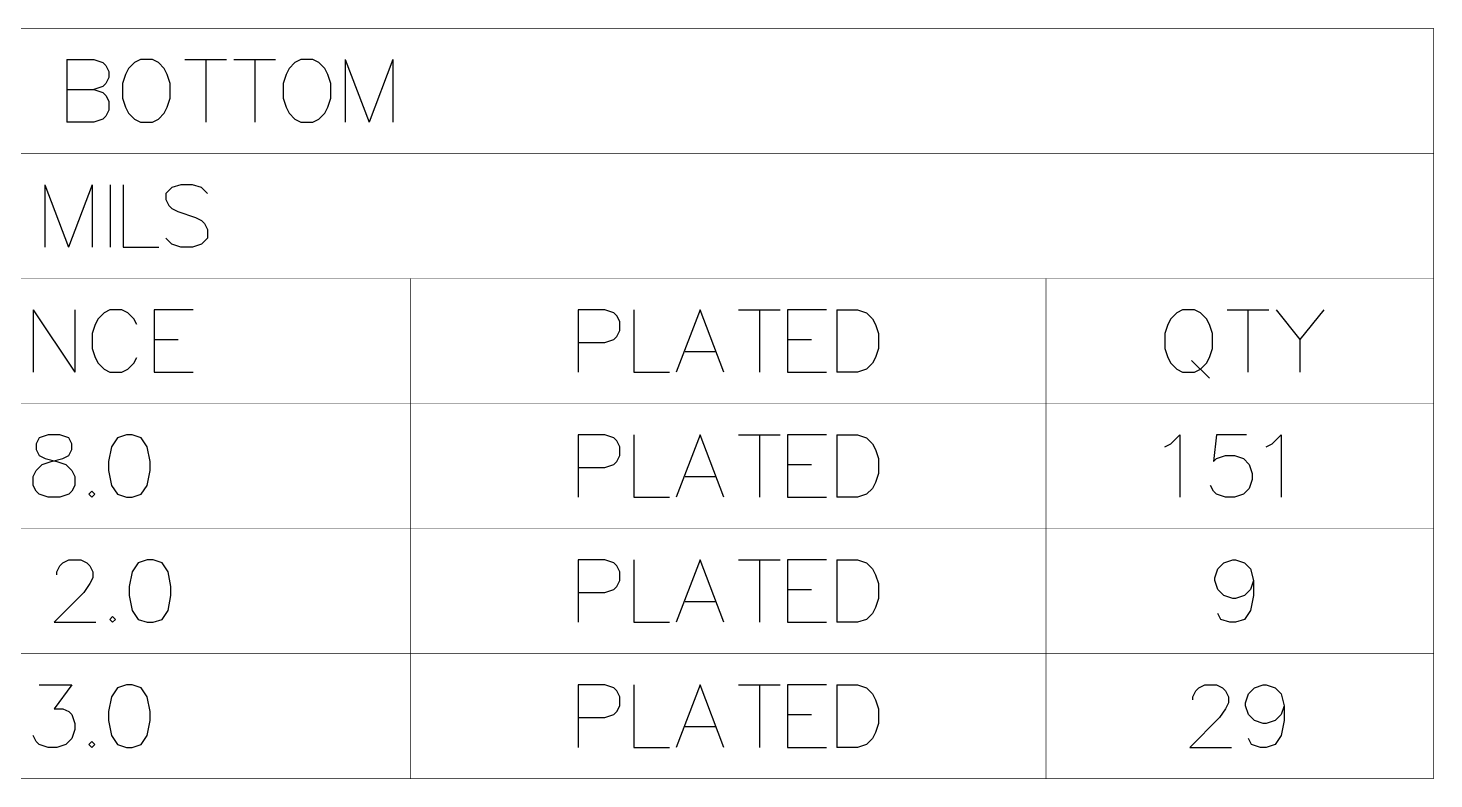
# Model space of a CAD drawing. Header units: millimetres. Extents: x 0 to 559, y 0 to 433.
# Drawn here: x 122.2 to 193.6, y 169.3 to 207.5 of the extents above; entities that cross this region are included whole.
import ezdxf

# ---------------------------------------------------------------- set-up
doc = ezdxf.new("R2010")
doc.units = ezdxf.units.MM
doc.layers.add('Mechanical5', color=56, linetype='Continuous')

msp = doc.modelspace()

# ---------------------------------------------------------------- linework, layer by layer
at = {"layer": 'Mechanical5'}
for p, q in [((124.139, 205.869), (124.139, 202.695)), ((124.139, 205.869), (125.5, 205.869)), ((125.5, 205.869), (125.953, 205.718)), ((125.953, 205.718), (126.104, 205.567)), ((127.571, 205.718), (127.268, 205.415)), ((127.873, 205.869), (127.571, 205.718)), ((128.478, 205.869), (127.873, 205.869)), ((128.78, 205.718), (128.478, 205.869)), ((129.082, 205.415), (128.78, 205.718)), ((130.125, 205.869), (132.241, 205.869)), ((131.183, 205.869), (131.183, 202.695)), ((132.619, 205.869), (134.735, 205.869)), ((133.677, 205.869), (133.677, 202.695)), ((135.718, 205.718), (135.416, 205.415)), ((136.02, 205.869), (135.718, 205.718)), ((136.625, 205.869), (136.02, 205.869)), ((136.927, 205.718), (136.625, 205.869)), ((137.23, 205.415), (136.927, 205.718)), ((138.273, 205.869), (138.273, 202.695)), ((138.273, 205.869), (139.482, 202.695)), ((140.691, 205.869), (139.482, 202.695)), ((140.691, 205.869), (140.691, 202.695)), ((126.104, 205.567), (126.256, 205.264)), ((126.256, 204.962), (126.104, 204.66)), ((126.256, 205.264), (126.256, 204.962)), ((127.117, 205.113), (126.966, 204.66)), ((127.268, 205.415), (127.117, 205.113)), ((129.233, 205.113), (129.082, 205.415)), ((129.384, 204.66), (129.233, 205.113)), ((135.265, 205.113), (135.113, 204.66)), ((135.416, 205.415), (135.265, 205.113)), ((137.381, 205.113), (137.23, 205.415)), ((137.532, 204.66), (137.381, 205.113)), ((124.139, 204.357), (125.5, 204.357)), ((125.953, 204.508), (125.5, 204.357)), ((125.5, 204.357), (125.953, 204.206)), ((126.104, 204.66), (125.953, 204.508)), ((125.953, 204.206), (126.104, 204.055)), ((126.966, 204.66), (126.966, 203.904)), ((129.384, 203.904), (129.384, 204.66)), ((135.113, 204.66), (135.113, 203.904)), ((137.532, 203.904), (137.532, 204.66)), ((126.104, 204.055), (126.256, 203.753)), ((126.256, 203.753), (126.256, 203.299)), ((126.966, 203.904), (127.117, 203.45)), ((129.233, 203.45), (129.384, 203.904)), ((135.113, 203.904), (135.265, 203.45)), ((137.381, 203.45), (137.532, 203.904)), ((125.953, 202.846), (125.5, 202.695)), ((126.104, 202.997), (125.953, 202.846)), ((126.256, 203.299), (126.104, 202.997)), ((127.117, 203.45), (127.268, 203.148)), ((127.268, 203.148), (127.571, 202.846)), ((127.571, 202.846), (127.873, 202.695)), ((128.478, 202.695), (128.78, 202.846)), ((128.78, 202.846), (129.082, 203.148)), ((129.082, 203.148), (129.233, 203.45)), ((135.265, 203.45), (135.416, 203.148)), ((135.416, 203.148), (135.718, 202.846)), ((135.718, 202.846), (136.02, 202.695)), ((136.625, 202.695), (136.927, 202.846)), ((136.927, 202.846), (137.23, 203.148)), ((137.23, 203.148), (137.381, 203.45)), ((125.5, 202.695), (124.139, 202.695)), ((127.873, 202.695), (128.478, 202.695)), ((136.02, 202.695), (136.625, 202.695)), ((123.007, 199.519), (123.007, 196.345)), ((123.007, 199.519), (124.216, 196.345)), ((125.425, 199.519), (124.216, 196.345)), ((125.425, 199.519), (125.425, 196.345)), ((126.332, 199.519), (126.332, 196.345)), ((126.998, 199.519), (126.998, 196.345)), ((129.461, 199.368), (129.159, 199.065)), ((129.915, 199.519), (129.461, 199.368)), ((130.52, 199.519), (129.915, 199.519)), ((130.973, 199.368), (130.52, 199.519)), ((131.275, 199.065), (130.973, 199.368)), ((129.159, 199.065), (129.159, 198.763)), ((129.159, 198.763), (129.31, 198.461)), ((129.31, 198.461), (129.461, 198.31)), ((129.461, 198.31), (129.764, 198.158)), ((129.764, 198.158), (130.671, 197.856)), ((130.671, 197.856), (130.973, 197.705)), ((130.973, 197.705), (131.124, 197.554)), ((131.124, 197.554), (131.275, 197.251)), ((131.275, 197.251), (131.275, 196.798)), ((126.998, 196.345), (128.811, 196.345)), ((129.461, 196.496), (129.159, 196.798)), ((129.915, 196.345), (129.461, 196.496)), ((130.52, 196.345), (129.915, 196.345)), ((130.973, 196.496), (130.52, 196.345)), ((131.275, 196.798), (130.973, 196.496)), ((122.422, 193.169), (122.422, 189.995)), ((122.422, 193.169), (124.538, 189.995)), ((124.538, 193.169), (124.538, 189.995)), ((126.02, 193.018), (125.717, 192.715)), ((126.322, 193.169), (126.02, 193.018)), ((126.927, 193.169), (126.322, 193.169)), ((127.229, 193.018), (126.927, 193.169)), ((127.531, 192.715), (127.229, 193.018)), ((130.539, 193.169), (128.574, 193.169)), ((128.574, 193.169), (128.574, 189.995)), ((151.455, 193.169), (150.095, 193.169)), ((150.095, 193.169), (150.095, 189.995)), ((151.909, 193.018), (151.455, 193.169)), ((152.06, 192.867), (151.909, 193.018)), ((152.211, 192.564), (152.06, 192.867)), ((152.921, 193.169), (152.921, 189.995)), ((156.292, 193.169), (155.083, 189.995)), ((157.501, 189.995), (156.292, 193.169)), ((158.242, 193.169), (160.358, 193.169)), ((159.3, 193.169), (159.3, 189.995)), ((162.701, 193.169), (160.736, 193.169)), ((160.736, 193.169), (160.736, 189.995)), ((163.23, 193.169), (163.23, 189.995)), ((163.23, 193.169), (164.288, 193.169)), ((164.288, 193.169), (164.742, 193.018)), ((164.742, 193.018), (165.044, 192.715)), ((180.494, 193.018), (180.191, 192.715)), ((180.796, 193.169), (180.494, 193.018)), ((181.4, 193.169), (180.796, 193.169)), ((181.703, 193.018), (181.4, 193.169)), ((182.005, 192.715), (181.703, 193.018)), ((183.048, 193.169), (185.164, 193.169)), ((184.106, 193.169), (184.106, 189.995)), ((185.542, 193.169), (186.751, 191.657)), ((187.961, 193.169), (186.751, 191.657)), ((125.566, 192.413), (125.415, 191.96)), ((125.717, 192.715), (125.566, 192.413)), ((127.682, 192.413), (127.531, 192.715)), ((152.06, 191.808), (152.211, 192.111)), ((152.211, 192.111), (152.211, 192.564)), ((165.044, 192.715), (165.195, 192.413)), ((165.195, 192.413), (165.347, 191.96)), ((180.04, 192.413), (179.889, 191.96)), ((180.191, 192.715), (180.04, 192.413)), ((182.156, 192.413), (182.005, 192.715)), ((182.307, 191.96), (182.156, 192.413)), ((125.415, 191.96), (125.415, 191.204)), ((128.574, 191.657), (129.784, 191.657)), ((150.095, 191.506), (151.455, 191.506)), ((151.455, 191.506), (151.909, 191.657)), ((151.909, 191.657), (152.06, 191.808)), ((160.736, 191.657), (161.945, 191.657)), ((165.347, 191.96), (165.347, 191.204)), ((179.889, 191.96), (179.889, 191.204)), ((182.307, 191.204), (182.307, 191.96)), ((186.751, 191.657), (186.751, 189.995)), ((125.415, 191.204), (125.566, 190.75)), ((125.566, 190.75), (125.717, 190.448)), ((127.531, 190.448), (127.682, 190.75)), ((155.536, 191.053), (157.048, 191.053)), ((165.195, 190.75), (165.044, 190.448)), ((165.347, 191.204), (165.195, 190.75)), ((179.889, 191.204), (180.04, 190.75)), ((180.04, 190.75), (180.191, 190.448)), ((182.005, 190.448), (182.156, 190.75)), ((182.156, 190.75), (182.307, 191.204)), ((125.717, 190.448), (126.02, 190.146)), ((126.02, 190.146), (126.322, 189.995)), ((126.322, 189.995), (126.927, 189.995)), ((126.927, 189.995), (127.229, 190.146)), ((127.229, 190.146), (127.531, 190.448)), ((128.574, 189.995), (130.539, 189.995)), ((152.921, 189.995), (154.735, 189.995)), ((160.736, 189.995), (162.701, 189.995)), ((164.288, 189.995), (163.23, 189.995)), ((164.742, 190.146), (164.288, 189.995)), ((165.044, 190.448), (164.742, 190.146)), ((180.191, 190.448), (180.494, 190.146)), ((180.494, 190.146), (180.796, 189.995)), ((180.796, 189.995), (181.4, 189.995)), ((181.249, 190.599), (182.156, 189.692)), ((181.4, 189.995), (181.703, 190.146)), ((181.703, 190.146), (182.005, 190.448)), ((122.724, 186.668), (122.573, 186.365)), ((122.573, 186.365), (122.573, 186.063)), ((123.178, 186.819), (122.724, 186.668)), ((123.783, 186.819), (123.178, 186.819)), ((124.236, 186.668), (123.783, 186.819)), ((124.387, 186.365), (124.236, 186.668)), ((124.387, 186.063), (124.387, 186.365)), ((126.7, 186.668), (126.398, 186.214)), ((127.153, 186.819), (126.7, 186.668)), ((127.456, 186.819), (127.153, 186.819)), ((127.909, 186.668), (127.456, 186.819)), ((128.211, 186.214), (127.909, 186.668)), ((151.455, 186.819), (150.095, 186.819)), ((150.095, 186.819), (150.095, 183.645)), ((151.909, 186.668), (151.455, 186.819)), ((152.06, 186.517), (151.909, 186.668)), ((152.211, 186.214), (152.06, 186.517)), ((152.921, 186.819), (152.921, 183.645)), ((156.292, 186.819), (155.083, 183.645)), ((157.501, 183.645), (156.292, 186.819)), ((158.242, 186.819), (160.358, 186.819)), ((159.3, 186.819), (159.3, 183.645)), ((162.701, 186.819), (160.736, 186.819)), ((160.736, 186.819), (160.736, 183.645)), ((163.23, 186.819), (163.23, 183.645)), ((163.23, 186.819), (164.288, 186.819)), ((164.288, 186.819), (164.742, 186.668)), ((164.742, 186.668), (165.044, 186.365)), ((165.044, 186.365), (165.195, 186.063)), ((179.889, 186.214), (180.191, 186.365)), ((180.191, 186.365), (180.645, 186.819)), ((180.645, 186.819), (180.645, 183.645)), ((182.519, 186.819), (182.368, 185.458)), ((184.031, 186.819), (182.519, 186.819)), ((185.043, 186.214), (185.346, 186.365)), ((185.346, 186.365), (185.799, 186.819)), ((185.799, 186.819), (185.799, 183.645)), ((122.573, 186.063), (122.724, 185.761)), ((122.724, 185.761), (123.027, 185.61)), ((123.934, 185.61), (124.236, 185.761)), ((124.236, 185.761), (124.387, 186.063)), ((126.398, 186.214), (126.246, 185.458)), ((128.363, 185.458), (128.211, 186.214)), ((152.06, 185.458), (152.211, 185.761)), ((152.211, 185.761), (152.211, 186.214)), ((165.195, 186.063), (165.347, 185.61)), ((182.519, 185.61), (182.973, 185.761)), ((182.973, 185.761), (183.426, 185.761)), ((183.426, 185.761), (183.879, 185.61)), ((122.422, 184.703), (122.573, 185.005)), ((122.573, 185.005), (122.876, 185.307)), ((122.876, 185.307), (123.329, 185.458)), ((123.027, 185.61), (123.631, 185.458)), ((123.329, 185.458), (123.934, 185.61)), ((123.631, 185.458), (124.085, 185.307)), ((124.085, 185.307), (124.387, 185.005)), ((124.387, 185.005), (124.538, 184.703)), ((126.246, 185.458), (126.246, 185.005)), ((126.246, 185.005), (126.398, 184.249)), ((128.211, 184.249), (128.363, 185.005)), ((128.363, 185.005), (128.363, 185.458)), ((150.095, 185.156), (151.455, 185.156)), ((151.455, 185.156), (151.909, 185.307)), ((151.909, 185.307), (152.06, 185.458)), ((160.736, 185.307), (161.945, 185.307)), ((165.347, 185.61), (165.347, 184.854)), ((182.368, 185.458), (182.519, 185.61)), ((183.879, 185.61), (184.182, 185.307)), ((184.182, 185.307), (184.333, 184.854)), ((122.422, 184.249), (122.422, 184.703)), ((122.573, 183.947), (122.422, 184.249)), ((124.538, 184.249), (124.387, 183.947)), ((124.538, 184.703), (124.538, 184.249)), ((126.398, 184.249), (126.7, 183.796)), ((127.909, 183.796), (128.211, 184.249)), ((155.536, 184.703), (157.048, 184.703)), ((165.195, 184.4), (165.044, 184.098)), ((165.347, 184.854), (165.195, 184.4)), ((182.368, 183.947), (182.217, 184.249)), ((184.333, 184.551), (184.182, 184.098)), ((184.333, 184.854), (184.333, 184.551)), ((122.724, 183.796), (122.573, 183.947)), ((123.178, 183.645), (122.724, 183.796)), ((123.783, 183.645), (123.178, 183.645)), ((124.236, 183.796), (123.783, 183.645)), ((124.387, 183.947), (124.236, 183.796)), ((125.4, 183.947), (125.249, 183.796)), ((125.249, 183.796), (125.4, 183.645)), ((125.551, 183.796), (125.4, 183.947)), ((125.4, 183.645), (125.551, 183.796)), ((126.7, 183.796), (127.153, 183.645)), ((127.153, 183.645), (127.456, 183.645)), ((127.456, 183.645), (127.909, 183.796)), ((152.921, 183.645), (154.735, 183.645)), ((160.736, 183.645), (162.701, 183.645)), ((164.288, 183.645), (163.23, 183.645)), ((164.742, 183.796), (164.288, 183.645)), ((165.044, 184.098), (164.742, 183.796)), ((182.519, 183.796), (182.368, 183.947)), ((182.973, 183.645), (182.519, 183.796)), ((183.426, 183.645), (182.973, 183.645)), ((183.879, 183.796), (183.426, 183.645)), ((184.182, 184.098), (183.879, 183.796)), ((123.631, 179.864), (123.782, 180.167)), ((123.782, 180.167), (123.933, 180.318)), ((123.933, 180.318), (124.236, 180.469)), ((124.236, 180.469), (124.84, 180.469)), ((124.84, 180.469), (125.143, 180.318)), ((125.143, 180.318), (125.294, 180.167)), ((125.294, 180.167), (125.445, 179.864)), ((127.758, 180.318), (127.455, 179.864)), ((128.211, 180.469), (127.758, 180.318)), ((128.514, 180.469), (128.211, 180.469)), ((128.967, 180.318), (128.514, 180.469)), ((129.269, 179.864), (128.967, 180.318)), ((151.455, 180.469), (150.095, 180.469)), ((150.095, 180.469), (150.095, 177.295)), ((151.909, 180.318), (151.455, 180.469)), ((152.06, 180.167), (151.909, 180.318)), ((152.211, 179.864), (152.06, 180.167)), ((152.921, 180.469), (152.921, 177.295)), ((156.292, 180.469), (155.083, 177.295)), ((157.501, 177.295), (156.292, 180.469)), ((158.242, 180.469), (160.358, 180.469)), ((159.3, 180.469), (159.3, 177.295)), ((162.701, 180.469), (160.736, 180.469)), ((160.736, 180.469), (160.736, 177.295)), ((163.23, 180.469), (163.23, 177.295)), ((163.23, 180.469), (164.288, 180.469)), ((164.288, 180.469), (164.742, 180.318)), ((164.742, 180.318), (165.044, 180.015)), ((165.044, 180.015), (165.195, 179.713)), ((182.429, 179.562), (182.58, 180.015)), ((182.58, 180.015), (182.882, 180.318)), ((182.882, 180.318), (183.336, 180.469)), ((183.336, 180.469), (183.487, 180.469)), ((183.487, 180.469), (183.94, 180.318)), ((183.94, 180.318), (184.243, 180.015)), ((184.243, 180.015), (184.394, 179.411)), ((123.631, 179.713), (123.631, 179.864)), ((125.294, 179.26), (124.992, 178.806)), ((125.445, 179.562), (125.294, 179.26)), ((125.445, 179.864), (125.445, 179.562)), ((127.455, 179.864), (127.304, 179.108)), ((129.42, 179.108), (129.269, 179.864)), ((152.06, 179.108), (152.211, 179.411)), ((152.211, 179.411), (152.211, 179.864)), ((165.195, 179.713), (165.347, 179.26)), ((165.347, 179.26), (165.347, 178.504)), ((182.429, 179.411), (182.429, 179.562)), ((182.58, 178.957), (182.429, 179.411)), ((184.394, 179.411), (184.243, 178.957)), ((184.394, 179.411), (184.394, 178.655)), ((124.992, 178.806), (123.48, 177.295)), ((127.304, 179.108), (127.304, 178.655)), ((127.304, 178.655), (127.455, 177.899)), ((129.269, 177.899), (129.42, 178.655)), ((129.42, 178.655), (129.42, 179.108)), ((150.095, 178.806), (151.455, 178.806)), ((151.455, 178.806), (151.909, 178.957)), ((151.909, 178.957), (152.06, 179.108)), ((160.736, 178.957), (161.945, 178.957)), ((165.347, 178.504), (165.195, 178.05)), ((182.882, 178.655), (182.58, 178.957)), ((183.336, 178.504), (182.882, 178.655)), ((183.487, 178.504), (183.336, 178.504)), ((183.94, 178.655), (183.487, 178.504)), ((184.243, 178.957), (183.94, 178.655)), ((184.394, 178.655), (184.243, 177.899)), ((127.455, 177.899), (127.758, 177.446)), ((128.967, 177.446), (129.269, 177.899)), ((155.536, 178.353), (157.048, 178.353)), ((165.195, 178.05), (165.044, 177.748)), ((184.243, 177.899), (183.94, 177.446)), ((123.48, 177.295), (125.596, 177.295)), ((126.458, 177.597), (126.307, 177.446)), ((126.307, 177.446), (126.458, 177.295)), ((126.609, 177.446), (126.458, 177.597)), ((126.458, 177.295), (126.609, 177.446)), ((127.758, 177.446), (128.211, 177.295)), ((128.211, 177.295), (128.514, 177.295)), ((128.514, 177.295), (128.967, 177.446)), ((152.921, 177.295), (154.735, 177.295)), ((160.736, 177.295), (162.701, 177.295)), ((164.288, 177.295), (163.23, 177.295)), ((164.742, 177.446), (164.288, 177.295)), ((165.044, 177.748), (164.742, 177.446)), ((182.731, 177.446), (182.58, 177.748)), ((183.185, 177.295), (182.731, 177.446)), ((183.487, 177.295), (183.185, 177.295)), ((183.94, 177.446), (183.487, 177.295)), ((122.724, 174.119), (124.387, 174.119)), ((124.387, 174.119), (123.48, 172.91)), ((126.398, 173.514), (126.246, 172.758)), ((126.7, 173.968), (126.398, 173.514)), ((127.153, 174.119), (126.7, 173.968)), ((127.456, 174.119), (127.153, 174.119)), ((127.909, 173.968), (127.456, 174.119)), ((128.211, 173.514), (127.909, 173.968)), ((128.363, 172.758), (128.211, 173.514)), ((151.455, 174.119), (150.095, 174.119)), ((150.095, 174.119), (150.095, 170.945)), ((151.909, 173.968), (151.455, 174.119)), ((152.06, 173.817), (151.909, 173.968)), ((152.211, 173.514), (152.06, 173.817)), ((152.211, 173.061), (152.211, 173.514)), ((152.921, 174.119), (152.921, 170.945)), ((156.292, 174.119), (155.083, 170.945)), ((157.501, 170.945), (156.292, 174.119)), ((158.242, 174.119), (160.358, 174.119)), ((159.3, 174.119), (159.3, 170.945)), ((162.701, 174.119), (160.736, 174.119)), ((160.736, 174.119), (160.736, 170.945)), ((163.23, 174.119), (163.23, 170.945)), ((163.23, 174.119), (164.288, 174.119)), ((164.288, 174.119), (164.742, 173.968)), ((164.742, 173.968), (165.044, 173.665)), ((165.044, 173.665), (165.195, 173.363)), ((181.31, 173.514), (181.461, 173.817)), ((181.31, 173.363), (181.31, 173.514)), ((181.461, 173.817), (181.612, 173.968)), ((181.612, 173.968), (181.915, 174.119)), ((181.915, 174.119), (182.519, 174.119)), ((182.519, 174.119), (182.822, 173.968)), ((182.822, 173.968), (182.973, 173.817)), ((182.973, 173.817), (183.124, 173.514)), ((183.124, 173.514), (183.124, 173.212)), ((183.986, 173.212), (184.137, 173.665)), ((184.137, 173.665), (184.439, 173.968)), ((184.439, 173.968), (184.893, 174.119)), ((184.893, 174.119), (185.044, 174.119)), ((185.044, 174.119), (185.497, 173.968)), ((185.497, 173.968), (185.799, 173.665)), ((185.799, 173.665), (185.951, 173.061)), ((123.48, 172.91), (123.934, 172.91)), ((123.934, 172.91), (124.236, 172.758)), ((152.06, 172.758), (152.211, 173.061)), ((165.195, 173.363), (165.347, 172.91)), ((165.347, 172.91), (165.347, 172.154)), ((182.973, 172.91), (182.67, 172.456)), ((183.124, 173.212), (182.973, 172.91)), ((183.986, 173.061), (183.986, 173.212)), ((184.137, 172.607), (183.986, 173.061)), ((185.951, 173.061), (185.799, 172.607)), ((185.951, 173.061), (185.951, 172.305)), ((124.236, 172.758), (124.387, 172.607)), ((124.387, 172.607), (124.538, 172.154)), ((124.538, 172.154), (124.538, 171.851)), ((126.246, 172.758), (126.246, 172.305)), ((126.246, 172.305), (126.398, 171.549)), ((128.211, 171.549), (128.363, 172.305)), ((128.363, 172.305), (128.363, 172.758)), ((150.095, 172.456), (151.455, 172.456)), ((151.455, 172.456), (151.909, 172.607)), ((151.909, 172.607), (152.06, 172.758)), ((160.736, 172.607), (161.945, 172.607)), ((165.347, 172.154), (165.195, 171.7)), ((182.67, 172.456), (181.159, 170.945)), ((184.439, 172.305), (184.137, 172.607)), ((184.893, 172.154), (184.439, 172.305)), ((185.044, 172.154), (184.893, 172.154)), ((185.497, 172.305), (185.044, 172.154)), ((185.799, 172.607), (185.497, 172.305)), ((185.951, 172.305), (185.799, 171.549)), ((122.573, 171.247), (122.422, 171.549)), ((124.387, 171.398), (124.085, 171.096)), ((124.538, 171.851), (124.387, 171.398)), ((126.398, 171.549), (126.7, 171.096)), ((127.909, 171.096), (128.211, 171.549)), ((155.536, 172.003), (157.048, 172.003)), ((165.044, 171.398), (164.742, 171.096)), ((165.195, 171.7), (165.044, 171.398)), ((184.288, 171.096), (184.137, 171.398)), ((185.799, 171.549), (185.497, 171.096)), ((122.724, 171.096), (122.573, 171.247)), ((123.178, 170.945), (122.724, 171.096)), ((123.631, 170.945), (123.178, 170.945)), ((124.085, 171.096), (123.631, 170.945)), ((125.4, 171.247), (125.249, 171.096)), ((125.249, 171.096), (125.4, 170.945)), ((125.551, 171.096), (125.4, 171.247)), ((125.4, 170.945), (125.551, 171.096)), ((126.7, 171.096), (127.153, 170.945)), ((127.153, 170.945), (127.456, 170.945)), ((127.456, 170.945), (127.909, 171.096)), ((152.921, 170.945), (154.735, 170.945)), ((160.736, 170.945), (162.701, 170.945)), ((164.288, 170.945), (163.23, 170.945)), ((164.742, 171.096), (164.288, 170.945)), ((181.159, 170.945), (183.275, 170.945)), ((184.741, 170.945), (184.288, 171.096)), ((185.044, 170.945), (184.741, 170.945)), ((185.497, 171.096), (185.044, 170.945))]:
    msp.add_line(p, q, dxfattribs=at)
at = {"layer": 'Mechanical5', "const_width": 0.0254}
for points in [[(22.676, 207.457), (193.541, 207.457)], [(193.541, 169.357), (193.541, 207.457)], [(22.676, 201.107), (193.541, 201.107)], [(22.676, 194.757), (193.541, 194.757)], [(141.573, 169.357), (141.573, 194.757)], [(173.856, 169.357), (173.856, 194.757)], [(22.676, 188.407), (193.541, 188.407)], [(22.676, 182.057), (193.541, 182.057)], [(22.676, 175.707), (193.541, 175.707)], [(22.676, 169.357), (193.541, 169.357)]]:
    msp.add_lwpolyline(points, dxfattribs=at)
at = {"layer": 'Mechanical5', "const_width": 0.0127}
for points in [[(193.535, 207.457, 1), (193.548, 207.457, 1)], [(193.535, 207.457, 1), (193.548, 207.457, 1)], [(193.535, 201.107, 1), (193.548, 201.107, 1)], [(141.567, 194.757, 1), (141.579, 194.757, 1)], [(173.85, 194.757, 1), (173.863, 194.757, 1)], [(193.535, 194.757, 1), (193.548, 194.757, 1)], [(193.535, 188.407, 1), (193.548, 188.407, 1)], [(193.535, 182.057, 1), (193.548, 182.057, 1)], [(193.535, 175.707, 1), (193.548, 175.707, 1)], [(141.567, 169.357, 1), (141.579, 169.357, 1)], [(173.85, 169.357, 1), (173.863, 169.357, 1)], [(193.535, 169.357, 1), (193.548, 169.357, 1)], [(193.535, 169.357, 1), (193.548, 169.357, 1)]]:
    msp.add_lwpolyline(points, format="xyb", close=True, dxfattribs=at)

doc.saveas('drawing.dxf')
